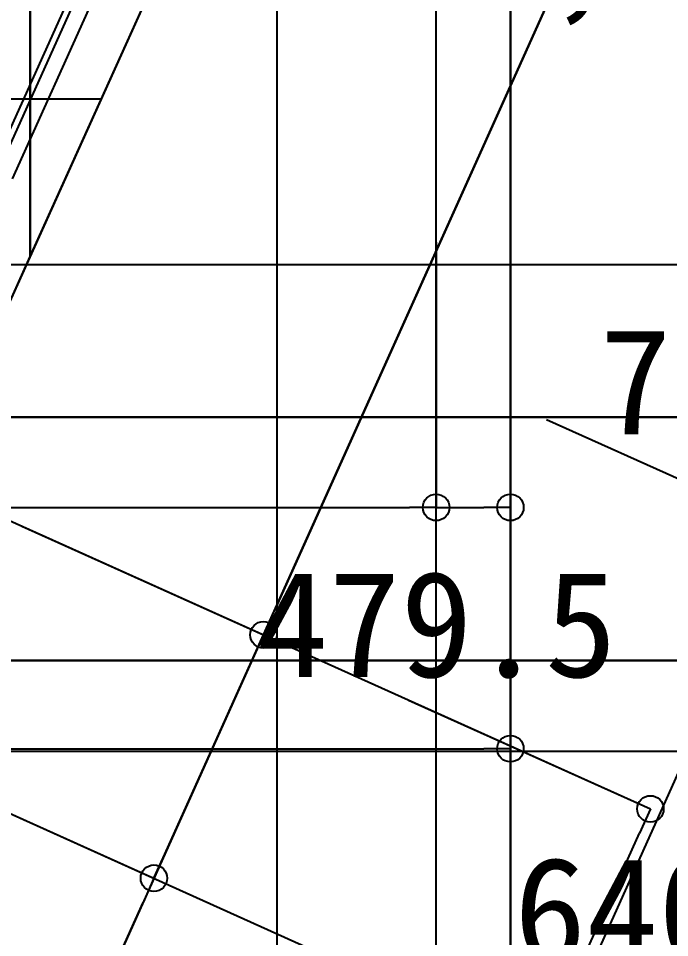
# Model space of a CAD drawing. Header units: metres. Extents: x 10861 to 26950, y 7268 to 22901.
# Drawn here: x 22261 to 22875, y 15064 to 15931 of the extents above; entities that cross this region are included whole.
import ezdxf

# ---------------------------------------------------------------- set-up
doc = ezdxf.new("R2010")
doc.units = ezdxf.units.M

msp = doc.modelspace()

# ---------------------------------------------------------------- linework, layer by layer
at = {"layer": 'GLID'}
for p, q in [((22504.74, 9325), (22504.74, 22205)), ((22504.74, 9325), (22504.74, 22205)), ((22504.74, 9325), (22504.74, 22205)), ((22654.74, 10010), (22654.74, 22205)), ((22654.74, 10010), (22654.74, 22205)), ((22654.74, 10010), (22654.74, 22205)), ((22724.73, 9325), (22724.73, 22205)), ((22724.73, 9325), (22724.73, 22205)), ((22724.73, 9325), (22724.73, 22205)), ((13514.73, 15698.97), (24358.08, 15698.97)), ((13514.73, 15698.97), (24358.08, 15698.97)), ((13514.73, 15698.97), (24358.08, 15698.97)), ((13514.73, 15555), (24358.08, 15555)), ((13514.73, 15555), (24358.08, 15555)), ((13514.73, 15555), (24358.08, 15555)), ((13953.36, 15325.54), (24358.08, 15325.54)), ((13953.36, 15325.54), (24358.08, 15325.54)), ((13953.36, 15325.54), (24358.08, 15325.54)), ((13801.7, 15240.08), (24358.08, 15240.08)), ((13801.7, 15240.08), (24358.08, 15240.08)), ((13801.7, 15240.08), (24358.08, 15240.08))]:
    msp.add_line(p, q, dxfattribs=at)
at = {"layer": 'WALL_NORMAL_1F'}
msp.add_line((22122.45, 15536.44), (22804.26, 17051.56), dxfattribs=at)
at = {"layer": 'データ 001_1F'}
for p, q in [((22724.7, 7507.5), (22724.7, 22072.5)), ((23370.4, 17302.02), (22502.17, 15372.62)), ((22398.92, 15143.15), (23100.41, 16702.02)), ((22772.78, 14974.84), (23306.25, 16160.34)), ((21773.44, 15673.14), (22856.68, 15185.68)), ((26390, 15555), (11602.5, 15555)), ((22263.93, 15452.41), (22491.91, 15349.82)), ((22263.93, 15452.41), (22263.93, 15452.41)), ((22263.93, 15452.41), (22263.93, 15452.41)), ((22491.91, 15349.82), (22502.17, 15372.62)), ((22491.91, 15349.82), (22481.65, 15327.02)), ((22491.91, 15349.82), (22491.91, 15349.82)), ((22481.65, 15327.02), (21908.86, 14054.14)), ((22628.7, 15288.27), (22856.68, 15185.68)), ((22628.7, 15288.27), (22628.7, 15288.27)), ((22160.68, 15222.95), (22388.66, 15120.36)), ((22856.68, 15185.68), (22846.42, 15162.88)), ((22856.68, 15185.68), (22856.68, 15185.68)), ((22383.76, 14134.75), (22846.42, 15162.88)), ((22388.66, 15120.36), (22398.92, 15143.15)), ((22388.66, 15120.36), (22378.4, 15097.56)), ((22388.66, 15120.36), (22388.66, 15120.36)), ((21908.86, 14054.14), (22378.4, 15097.56))]:
    msp.add_line(p, q, dxfattribs=at)
for centre in [(22491.91, 15349.82), (22491.91, 15349.82), (22856.68, 15185.68), (22388.66, 15120.36), (22388.66, 15120.36)]:
    msp.add_circle(centre, 12.5, dxfattribs=at)
at = {"layer": 'データ 001_2F'}
for p, q in [((22724.7, 22901.45), (22724.7, 10436.91)), ((22654.7, 10032.5), (22654.7, 17371.34)), ((22398.91, 15143.16), (23100.4, 16702.02)), ((22772.77, 14974.85), (23306.25, 16160.34)), ((20753.41, 15856.22), (22711.29, 14975.17)), ((26382.31, 15325.54), (21642.5, 15325.54)), ((22160.67, 15222.95), (22388.65, 15120.36)), ((22388.65, 15120.36), (22398.91, 15143.16)), ((22388.65, 15120.36), (22378.39, 15097.56)), ((22388.65, 15120.36), (22388.65, 15120.36)), ((21908.86, 14054.14), (22378.39, 15097.56))]:
    msp.add_line(p, q, dxfattribs=at)
msp.add_circle((22388.65, 15120.36), 12.5, dxfattribs=at)
msp.add_circle((22388.65, 15120.36), 12.5, dxfattribs=at)
at = {"layer": 'データ 001_3F'}
for p, q in [((22724.7, 22067.5), (22724.7, 15697.5)), ((22654.7, 15711.58), (22654.7, 17336.32)), ((22654.7, 15720), (22654.7, 15470)), ((22654.7, 15720), (22654.7, 15720)), ((22654.7, 15720), (22654.7, 15720)), ((22724.7, 15720), (22724.7, 15470)), ((22724.7, 15720), (22724.7, 15720)), ((22724.7, 15492.5), (22724.7, 15242.5)), ((22724.7, 15492.5), (22724.7, 15492.5)), ((20259.7, 15470), (22629.7, 15470)), ((22654.7, 15470), (22629.7, 15470)), ((22654.7, 15470), (22654.7, 15470)), ((22654.7, 15470), (22679.7, 15470)), ((22679.7, 15470), (22699.7, 15470)), ((22724.7, 15470), (22699.7, 15470)), ((22724.7, 15470), (22724.7, 15470)), ((22724.7, 15265), (22724.7, 15015)), ((22724.7, 15265), (22724.7, 15265)), ((22245.2, 15242.5), (22270.2, 15242.5)), ((22270.2, 15242.5), (22699.7, 15242.5)), ((22724.7, 15242.5), (22699.7, 15242.5)), ((22724.7, 15242.5), (22724.7, 15242.5))]:
    msp.add_line(p, q, dxfattribs=at)
for centre in [(22654.7, 15470), (22654.7, 15470), (22724.7, 15470), (22724.7, 15242.5)]:
    msp.add_circle(centre, 12.5, dxfattribs=at)
at = {"layer": 'ポーチ_1F'}
for p, q in [((22272.02, 15706.34), (22777.2, 16825.14)), ((22271.85, 15705.96), (22271.85, 16720.59)), ((22272.02, 16720.59), (22272.02, 15706.34)), ((22272.02, 15706.34), (22272.02, 16720.59)), ((21879.57, 15855), (22272.02, 15855)), ((22272.02, 15855), (22339.15, 15855)), ((22203.68, 15555), (22272.02, 15706.34))]:
    msp.add_line(p, q, dxfattribs=at)
at = {"layer": '建具(金属窓)_2F'}
for p, q in [((22517.55, 16363.27), (22254.92, 15779.64)), ((22495.67, 16351.19), (22249.45, 15804.03)), ((22758.76, 15552.91), (22986.74, 15450.32)), ((22758.76, 15552.91), (22758.76, 15552.91))]:
    msp.add_line(p, q, dxfattribs=at)
at = {"layer": '部屋_1F'}
msp.add_line((19069.78, 8614.62), (24901.67, 21530.01), dxfattribs=at)
at = {"layer": '部屋_2F'}
msp.add_line((19069.78, 8614.62), (24901.67, 21530.01), dxfattribs=at)

# ---------------------------------------------------------------- texts
at = {"layer": 'データ 001_1F'}
msp.add_text('1,759.42', height=100, dxfattribs=at).set_placement((22688.11, 15950.29))
at = {"layer": 'データ 001_2F'}
msp.add_text('1,759.42', height=100, dxfattribs=at).set_placement((22688.1, 15950.29))
at = {"layer": 'データ 001_3F'}
for s, p in [('70', (22808.46, 15538.75)), ('479.5', (22484.95, 15310))]:
    msp.add_text(s, height=100, dxfattribs=at).set_placement(p)
at = {"layer": '建具(金属窓)_1F'}
msp.add_text('640', height=100, dxfattribs=at).set_placement((22728.17, 15040.23))

doc.saveas('drawing.dxf')
